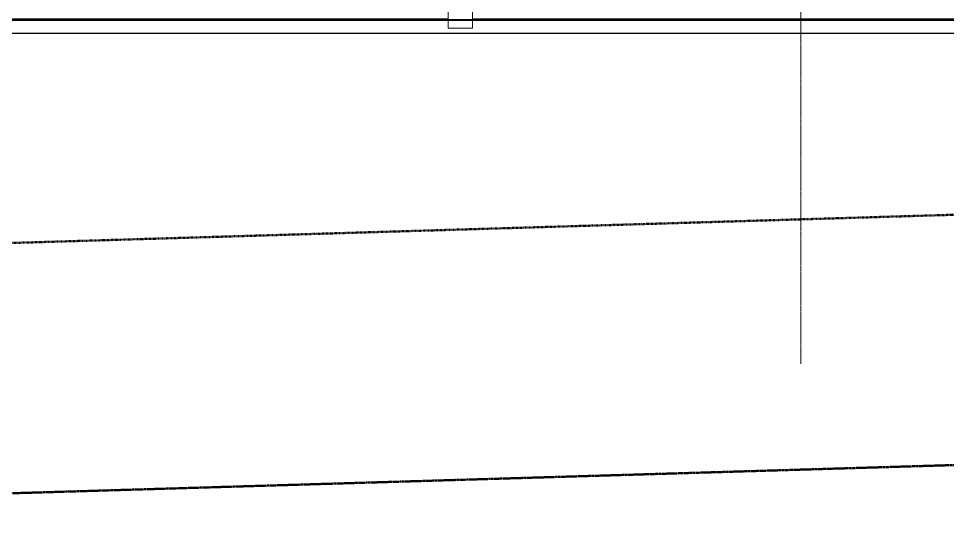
# Model space of a CAD drawing. Header units: inches. Extents: x -4218 to -1830, y 9767 to 12426.
# Drawn here: x -3479.5 to -3093.5, y 9772 to 9979.8 of the extents above; entities that cross this region are included whole.
import ezdxf

# ---------------------------------------------------------------- set-up
doc = ezdxf.new("R2010")
doc.units = ezdxf.units.IN
doc.header["$MEASUREMENT"] = 0
for name, pattern in [('Dash 1_16_', [0.125, 0.0625, -0.0625]), ('Double Dash 3_8_', [1, 0.375, -0.125, 0.125, -0.125, 0.125, -0.125]), ('Grid Line 1_2_', [0.875, 0.5, -0.125, 0.125, -0.125])]:
    doc.linetypes.add(name, pattern=pattern)
for name, color, linetype, lineweight in [('A-GENM', 5, 'Continuous', 9), ('A-WALL-7', 113, 'Continuous', 9), ('C-PROP-LINE', 91, 'Double Dash 3_8_', 50), ('C-PROP-LINE-1', 91, 'Dash 1_16_', 50), ('S-GRID-1', 1, 'Grid Line 1_2_', 9)]:
    doc.layers.add(name, color=color, linetype=linetype, lineweight=lineweight)

# ---------------------------------------------------------------- blocks, each defined once
blk = doc.blocks.new('Basic Wall _ EXT - FIBER CEMENT - LARGE - ___-2162463-BACKGROUND - RCP - 3RD FLOOR')
at = {"layer": 'A-WALL-7'}
for p, q in [((-2067.55, 9978.98), (-3861.93, 9978.98)), ((-2067.55, 9979.32), (-3751.71, 9979.32)), ((-2067.55, 9979.31), (-3751.71, 9979.31)), ((-2067.55, 9979.31), (-3751.71, 9979.31)), ((-2067.55, 9979.3), (-3751.71, 9979.3)), ((-2067.55, 9979.28), (-3751.71, 9979.28)), ((-2067.55, 9979.28), (-3751.71, 9979.28))]:
    blk.add_line(p, q, dxfattribs=at)
blk = doc.blocks.new('Basic Wall _ EXT - FIBER CEMENT - SMALL - ___-2145937-BACKGROUND - RCP - 3RD FLOOR')
at = {"layer": 'A-WALL-7'}
for p, q in [((-3300.91, 9979.73), (-3549.34, 9979.73)), ((-3300.91, 9979.66), (-3549.34, 9979.66)), ((-3057.14, 9979.73), (-3290.91, 9979.73)), ((-3057.14, 9979.66), (-3290.91, 9979.66)), ((-3054.26, 9973.7), (-3602.82, 9973.7)), ((-3054.26, 9973.7), (-3602.82, 9973.7)), ((-3602.82, 9973.63), (-3054.26, 9973.63)), ((-3054.26, 9973.63), (-3602.82, 9973.63))]:
    blk.add_line(p, q, dxfattribs=at)
blk = doc.blocks.new('Family1 - SCUPPER-2621240-BACKGROUND - RCP - 3RD FLOOR')
at = {"layer": 'A-GENM'}
for p, q in [((5, 8.81), (-5, 8.81)), ((-5, 8.81), (-5, 5.63)), ((5, 8.81), (5, 5.63)), ((-5, 5.46), (-5, 5.31)), ((-5, 5.31), (-5, 4.44)), ((-5, 4.44), (-5, 4.29)), ((-5, 4.19), (-5, 2.69)), ((5, 5.46), (5, 5.31)), ((5, 5.31), (5, 4.44)), ((5, 4.44), (5, 4.33)), ((5, 4.23), (5, 2.69)), ((-5, 2.69), (-5, 1.69)), ((5, 2.69), (5, 1.69))]:
    blk.add_line(p, q, dxfattribs=at)
blk = doc.blocks.new('Family - ___-1878357-BACKGROUND - RCP - 3RD FLOOR')
at = {"layer": 'C-PROP-LINE'}
blk.add_line((-3831.82, 9771.98), (-2096.45, 9823.93), dxfattribs=at)
blk = doc.blocks.new('Family - ___-2855424-BACKGROUND - RCP - 3RD FLOOR')
at = {"layer": 'C-PROP-LINE-1'}
blk.add_line((-3987.11, 9871.38), (-1939.77, 9932.67), dxfattribs=at)

msp = doc.modelspace()

# ---------------------------------------------------------------- linework, layer by layer
at = {"layer": 'S-GRID-1'}
msp.add_line((-3154.32, 9836.18), (-3154.32, 12376.81), dxfattribs=at)

# ---------------------------------------------------------------- block references
at = {"layer": 'A-GENM', "rotation": 180}
msp.add_blockref('Family1 - SCUPPER-2621240-BACKGROUND - RCP - 3RD FLOOR', (-3295.91, 9984.63), dxfattribs=at)
at = {"layer": 'A-WALL-7'}
for name in ['Basic Wall _ EXT - FIBER CEMENT - SMALL - ___-2145937-BACKGROUND - RCP - 3RD FLOOR', 'Basic Wall _ EXT - FIBER CEMENT - LARGE - ___-2162463-BACKGROUND - RCP - 3RD FLOOR']:
    msp.add_blockref(name, (0, 0), dxfattribs=at)
at = {"layer": 'C-PROP-LINE'}
msp.add_blockref('Family - ___-1878357-BACKGROUND - RCP - 3RD FLOOR', (0, 0), dxfattribs=at)
at = {"layer": 'C-PROP-LINE-1'}
msp.add_blockref('Family - ___-2855424-BACKGROUND - RCP - 3RD FLOOR', (0, 0), dxfattribs=at)

doc.saveas('drawing.dxf')
